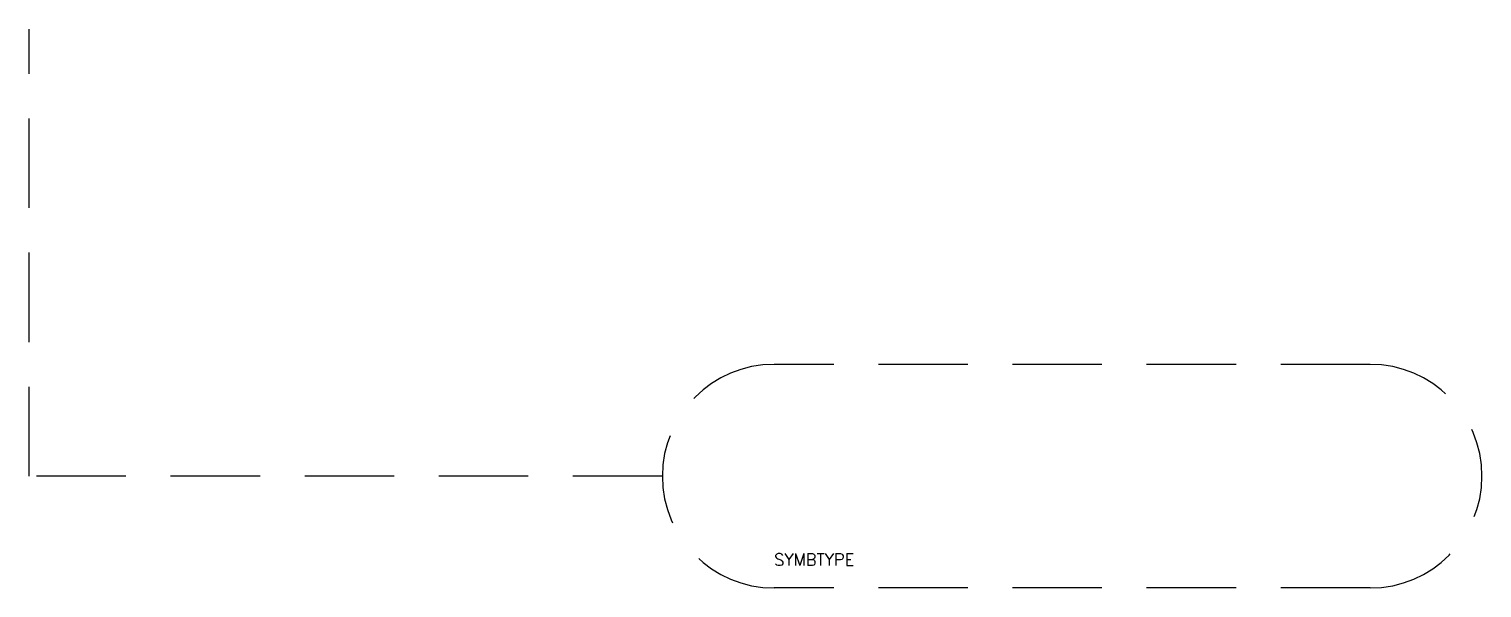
# Model space of a CAD drawing. Extents: x 102.5 to 126.9, y 212.6 to 222.
import ezdxf

# ---------------------------------------------------------------- set-up
doc = ezdxf.new("R2010")
doc.units = 0
doc.header["$LTSCALE"] = 6
doc.header["$MEASUREMENT"] = 0
doc.linetypes.add('HIDDEN', pattern=[0.375, 0.25, -0.125])
doc.layers.get('0').update_dxf_attribs({"linetype": 'CONTINUOUS'})
doc.layers.add('20', color=7, linetype='HIDDEN')
doc.styles.get("Standard").update_dxf_attribs({"font": 'simplex', "width": 0.85})

msp = doc.modelspace()

# ---------------------------------------------------------------- linework, layer by layer
at = {"layer": '20'}
for p, q in [((102.5, 214.5), (102.5, 222)), ((125, 216.375), (115, 216.375)), ((113.125, 214.5), (102.5, 214.5)), ((125, 212.625), (115, 212.625))]:
    msp.add_line(p, q, dxfattribs=at)
for centre, start, end in [((115, 214.5), 90, 270), ((125, 214.5), 270, 90)]:
    msp.add_arc(centre, 1.875, start, end, dxfattribs=at)

# ---------------------------------------------------------------- texts
at = {"flags": 1}
msp.add_attdef('SYMBTYPE', (115, 213), 'GN', height=0.2, dxfattribs=at)

doc.saveas('drawing.dxf')
